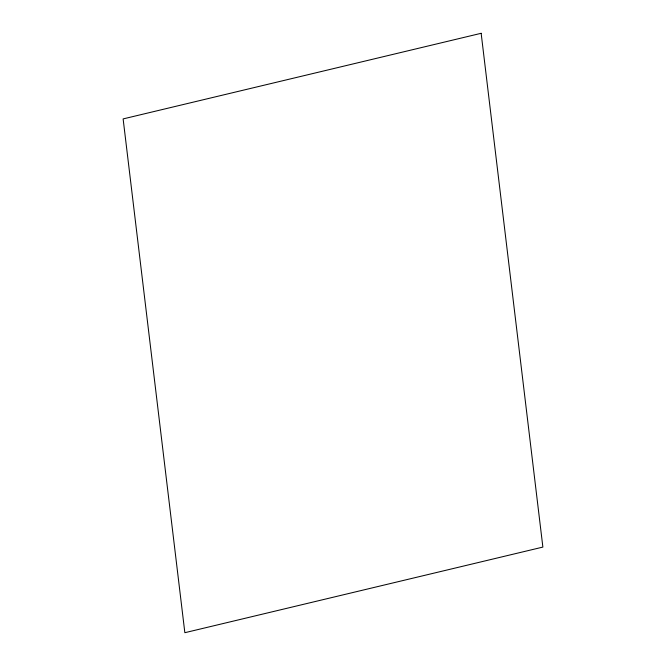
<?xml version="1.0" encoding="UTF-8"?>
<svg xmlns="http://www.w3.org/2000/svg" width="666" height="666" viewBox="0 0 666 666"><rect width="100%" height="100%" fill="white"/><g stroke="black" fill="none" stroke-linecap="round" stroke-linejoin="round"><path stroke-width="1" d="M481.152 33.3L123.127 118.914L184.848 632.7L542.873 547.086L481.152 33.3"/></g></svg>
